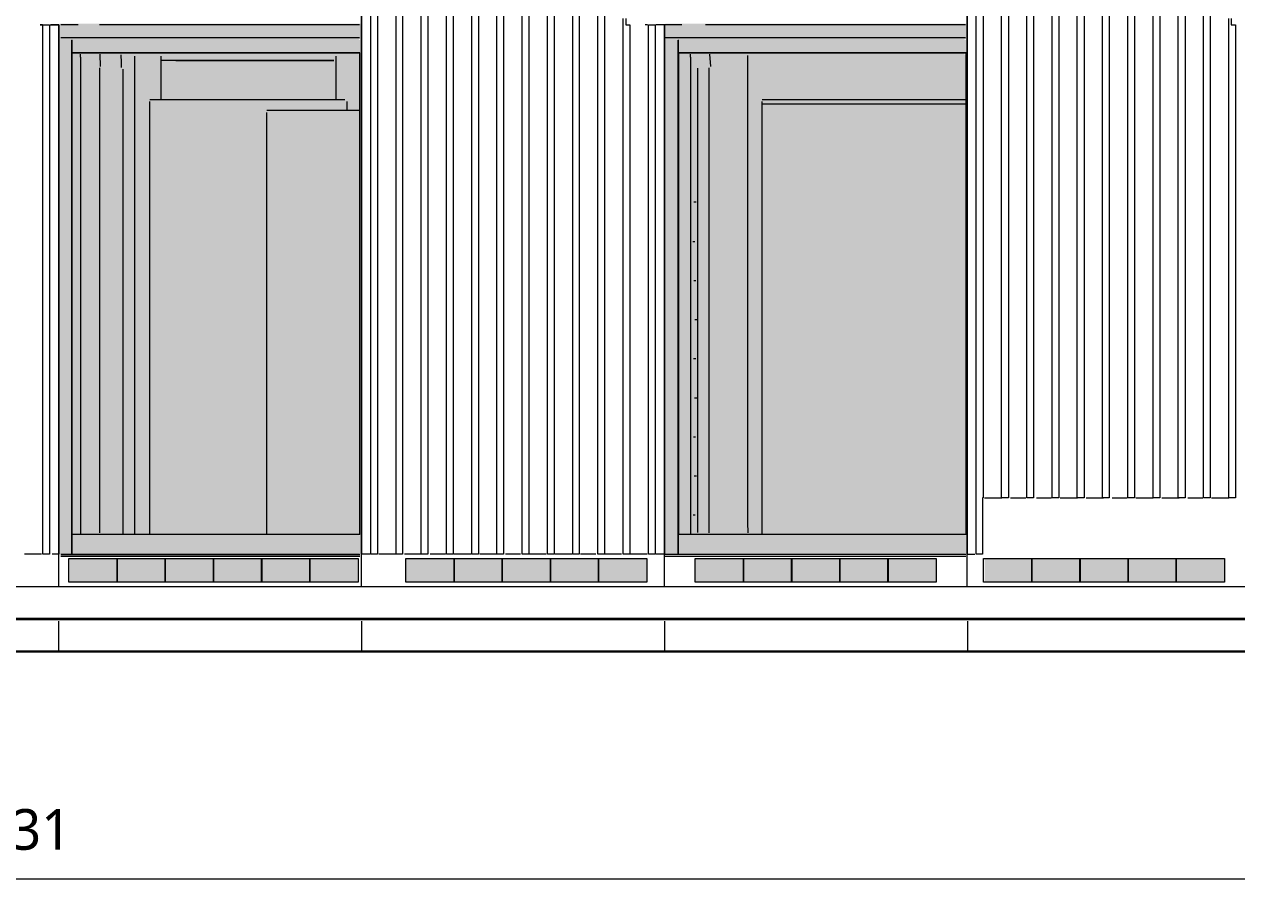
# Model space of a CAD drawing. Header units: millimetres. Extents: x 0 to 84100, y 0 to 59400.
# Drawn here: x 40214 to 45820, y 45447 to 49394 of the extents above; entities that cross this region are included whole.
import ezdxf

# ---------------------------------------------------------------- set-up
doc = ezdxf.new("R2010")
doc.units = ezdxf.units.MM
for name, color, linetype, lineweight in [('01_切断（構造・壁）', 7, 'Continuous', 35), ('09_立面の外形', 7, 'Continuous', 30), ('10_見えがかり', 7, 'Continuous', 13), ('12_見えがかり（ガラス）', 5, 'Continuous', 9), ('50_寸法', 3, 'Continuous', 9)]:
    doc.layers.add(name, color=color, linetype=linetype, lineweight=lineweight)
doc.styles.add('JP', font='NotoSansCJKjp-Regular.otf')

msp = doc.modelspace()

# ---------------------------------------------------------------- hatches: boundary and pattern name
at = {"layer": '10_見えがかり', "true_color": 0xe9dcc4}
for points in [[(41774.3, 49391.6), (41774.3, 49331.6), (41769.3, 49326.6), (40379.3, 49326.6), (40374.3, 49331.6), (40374.3, 49391.6), (40379.3, 49396.6), (40459.3, 49396.6), (40559.3, 49396.6), (41769.3, 49396.6)], [(44574.3, 49391.6), (44574.3, 49331.6), (44569.3, 49326.6), (43179.3, 49326.6), (43174.3, 49331.6), (43174.3, 49391.6), (43179.3, 49396.6), (43259.3, 49396.6), (43359.3, 49396.6), (44569.3, 49396.6)], [(40434.3, 49321.6), (40434.3, 49251.6), (40434.3, 47041.6), (40434.3, 46951.6), (40429.3, 46946.6), (40379.3, 46946.6), (40374.3, 46951.6), (40374.3, 49321.6), (40379.3, 49326.6), (40429.3, 49326.6)], [(41764.3, 49321.6), (41764.3, 49261.6), (41759.3, 49256.6), (40439.3, 49256.6), (40434.3, 49261.6), (40434.3, 49321.6), (40439.3, 49326.6), (41759.3, 49326.6)], [(41774.3, 49321.6), (41774.3, 46951.6), (41769.3, 46946.6), (41764.3, 46951.6), (41764.3, 47041.6), (41764.3, 49251.6), (41764.3, 49321.6), (41769.3, 49326.6)], [(43234.3, 49321.6), (43234.3, 49251.6), (43234.3, 47041.6), (43234.3, 46951.6), (43229.3, 46946.6), (43179.3, 46946.6), (43174.3, 46951.6), (43174.3, 49321.6), (43179.3, 49326.6), (43229.3, 49326.6)], [(44564.3, 49321.6), (44564.3, 49261.6), (44559.3, 49256.6), (43239.3, 49256.6), (43234.3, 49261.6), (43234.3, 49321.6), (43239.3, 49326.6), (44559.3, 49326.6)], [(44574.3, 49321.6), (44574.3, 46951.6), (44569.3, 46946.6), (44564.3, 46951.6), (44564.3, 47041.6), (44564.3, 49251.6), (44564.3, 49321.6), (44569.3, 49326.6)], [(41764.3, 47031.6), (41764.3, 46951.6), (41759.3, 46946.6), (40439.3, 46946.6), (40434.3, 46951.6), (40434.3, 47031.6), (40439.3, 47036.6), (41759.3, 47036.6)], [(44564.3, 47031.6), (44564.3, 46951.6), (44559.3, 46946.6), (43239.3, 46946.6), (43234.3, 46951.6), (43234.3, 47031.6), (43239.3, 47036.6), (44559.3, 47036.6)], [(40644.3, 46921.6), (40644.3, 46821.6), (40639.3, 46816.6), (40429.3, 46816.6), (40424.3, 46821.6), (40424.3, 46921.6), (40429.3, 46926.6), (40639.3, 46926.6)], [(40864.3, 46921.6), (40864.3, 46821.6), (40859.3, 46816.6), (40649.3, 46816.6), (40644.3, 46821.6), (40644.3, 46921.6), (40649.3, 46926.6), (40859.3, 46926.6)], [(41084.3, 46921.6), (41084.3, 46821.6), (41079.3, 46816.6), (40869.3, 46816.6), (40864.3, 46821.6), (40864.3, 46921.6), (40869.3, 46926.6), (41079.3, 46926.6)], [(41314.3, 46921.6), (41314.3, 46821.6), (41309.3, 46816.6), (41089.3, 46816.6), (41084.3, 46821.6), (41084.3, 46921.6), (41089.3, 46926.6), (41309.3, 46926.6)], [(41534.3, 46921.6), (41534.3, 46821.6), (41529.3, 46816.6), (41319.3, 46816.6), (41314.3, 46821.6), (41314.3, 46921.6), (41319.3, 46926.6), (41529.3, 46926.6)], [(41754.3, 46921.6), (41754.3, 46821.6), (41749.3, 46816.6), (41539.3, 46816.6), (41534.3, 46821.6), (41534.3, 46921.6), (41539.3, 46926.6), (41749.3, 46926.6)], [(42204.3, 46921.6), (42204.3, 46821.6), (42199.3, 46816.6), (41979.3, 46816.6), (41974.3, 46821.6), (41974.3, 46921.6), (41979.3, 46926.6), (42199.3, 46926.6)], [(42424.3, 46921.6), (42424.3, 46821.6), (42419.3, 46816.6), (42209.3, 46816.6), (42204.3, 46821.6), (42204.3, 46921.6), (42209.3, 46926.6), (42419.3, 46926.6)], [(42644.3, 46921.6), (42644.3, 46821.6), (42639.3, 46816.6), (42429.3, 46816.6), (42424.3, 46821.6), (42424.3, 46921.6), (42429.3, 46926.6), (42639.3, 46926.6)], [(42864.3, 46921.6), (42864.3, 46821.6), (42859.3, 46816.6), (42649.3, 46816.6), (42644.3, 46821.6), (42644.3, 46921.6), (42649.3, 46926.6), (42859.3, 46926.6)], [(43094.3, 46921.6), (43094.3, 46821.6), (43089.3, 46816.6), (42869.3, 46816.6), (42864.3, 46821.6), (42864.3, 46921.6), (42869.3, 46926.6), (43089.3, 46926.6)], [(43534.3, 46921.6), (43534.3, 46821.6), (43529.3, 46816.6), (43319.3, 46816.6), (43314.3, 46821.6), (43314.3, 46921.6), (43319.3, 46926.6), (43529.3, 46926.6)], [(43764.3, 46921.6), (43764.3, 46821.6), (43759.3, 46816.6), (43539.3, 46816.6), (43534.3, 46821.6), (43534.3, 46921.6), (43539.3, 46926.6), (43759.3, 46926.6)], [(43984.3, 46921.6), (43984.3, 46821.6), (43979.3, 46816.6), (43769.3, 46816.6), (43764.3, 46821.6), (43764.3, 46921.6), (43769.3, 46926.6), (43979.3, 46926.6)], [(44204.3, 46921.6), (44204.3, 46821.6), (44199.3, 46816.6), (43989.3, 46816.6), (43984.3, 46821.6), (43984.3, 46921.6), (43989.3, 46926.6), (44199.3, 46926.6)], [(44434.3, 46921.6), (44434.3, 46821.6), (44429.3, 46816.6), (44209.3, 46816.6), (44204.3, 46821.6), (44204.3, 46921.6), (44209.3, 46926.6), (44429.3, 46926.6)], [(44874.3, 46921.6), (44874.3, 46821.6), (44869.3, 46816.6), (44659.3, 46816.6), (44654.3, 46821.6), (44654.3, 46921.6), (44659.3, 46926.6), (44869.3, 46926.6)], [(45094.3, 46921.6), (45094.3, 46821.6), (45089.3, 46816.6), (44879.3, 46816.6), (44874.3, 46821.6), (44874.3, 46921.6), (44879.3, 46926.6), (45089.3, 46926.6)], [(45314.3, 46921.6), (45314.3, 46821.6), (45309.3, 46816.6), (45099.3, 46816.6), (45094.3, 46821.6), (45094.3, 46921.6), (45099.3, 46926.6), (45309.3, 46926.6)], [(45544.3, 46921.6), (45544.3, 46821.6), (45539.3, 46816.6), (45319.3, 46816.6), (45314.3, 46821.6), (45314.3, 46921.6), (45319.3, 46926.6), (45539.3, 46926.6)], [(45764.3, 46921.6), (45764.3, 46821.6), (45759.3, 46816.6), (45549.3, 46816.6), (45544.3, 46821.6), (45544.3, 46921.6), (45549.3, 46926.6), (45759.3, 46926.6)]]:
    msp.add_hatch(color=8, dxfattribs=at).paths.add_polyline_path(points)
at = {"layer": '12_見えがかり（ガラス）', "true_color": 0xdce9f2}
for points in [[(41759.3, 49256.6), (41764.3, 49251.6), (41764.3, 47041.6), (41759.3, 47036.6), (40439.3, 47036.6), (40434.3, 47041.6), (40434.3, 49251.6), (40439.3, 49256.6)], [(44559.3, 49256.6), (44564.3, 49251.6), (44564.3, 47041.6), (44559.3, 47036.6), (43239.3, 47036.6), (43234.3, 47041.6), (43234.3, 49251.6), (43239.3, 49256.6)]]:
    msp.add_hatch(color=8, dxfattribs=at).paths.add_polyline_path(points)

# ---------------------------------------------------------------- linework, layer by layer
at = {"layer": '01_切断（構造・壁）'}
msp.add_lwpolyline([(3834.3, 46646.6), (76265.7, 46646.6)], dxfattribs=at)
at = {"layer": '09_立面の外形'}
msp.add_lwpolyline([(67527.7, 46496.6), (10808.1, 46496.6)], dxfattribs=at)
at = {"layer": '10_見えがかり'}
for points in [[(41773.6, 49570.8), (41773.6, 46946.6)], [(41773.9, 46796.6), (41773.9, 49570.8)], [(41773.9, 49570.8), (41773.9, 46946.6)], [(41847, 49589.5), (41847, 46946.6), (41816.3, 46946.6), (41816.3, 49591.3)], [(41963.7, 49590.9), (41963.7, 46946.6), (41933, 46946.6), (41933, 49590.2)], [(42080.4, 49591.5), (42080.4, 46946.6), (42049.7, 46946.6), (42049.7, 49588.1)], [(42197.1, 49589.4), (42197.1, 46946.6), (42166.4, 46946.6), (42166.4, 49591.3)], [(42313.8, 49590.9), (42313.8, 46946.6), (42283.1, 46946.6), (42283.1, 49590.2)], [(42430.4, 49591.5), (42430.4, 46946.6), (42399.8, 46946.6), (42399.8, 49588.1)], [(42547.1, 49589.4), (42547.1, 46946.6), (42516.5, 46946.6), (42516.5, 49591.3)], [(42663.8, 49590.9), (42663.8, 46946.6), (42633.2, 46946.6), (42633.2, 49590.2)], [(42780.5, 49591.5), (42780.5, 46946.6), (42749.9, 46946.6), (42749.9, 49588.2)], [(42897.2, 49589.3), (42897.2, 46946.6), (42866.6, 46946.6), (42866.6, 49591.3)], [(44573.8, 49570.8), (44573.8, 46946.6)], [(44574.2, 46796.6), (44574.2, 49570.8)], [(44574.2, 49570.8), (44574.2, 46946.6)], [(44615.8, 46946.6), (44615.8, 49591.1)], [(44647.1, 49589.4), (44647.1, 47206.6), (44643.8, 47206.6), (44643.8, 46946.6), (44615.8, 46946.6)], [(44763.8, 49590.9), (44763.8, 47206.6), (44732.5, 47206.6), (44732.5, 49589.9)], [(44880.5, 49591.5), (44880.5, 47206.6), (44849.2, 47206.6), (44849.2, 49591.6)], [(44997.2, 49589.3), (44997.2, 47206.6), (44965.9, 47206.6), (44965.9, 49591.2)], [(45114, 49590.8), (45114, 47206.6), (45082.6, 47206.6), (45082.6, 49590)], [(45230.7, 49591.5), (45230.7, 47206.6), (45199.4, 47206.6), (45199.4, 49587.7)], [(45347.4, 49589.2), (45347.4, 47206.6), (45316.1, 47206.6), (45316.1, 49591.2)], [(45464.1, 49590.8), (45464.1, 47206.6), (45432.8, 47206.6), (45432.8, 49590)], [(45580.8, 49591.5), (45580.8, 47206.6), (45549.5, 47206.6), (45549.5, 49587.8)], [(45697.5, 49589.2), (45697.5, 47206.6), (45666.2, 47206.6), (45666.2, 49591.2)], [(40288.7, 49391.6), (40298.2, 49391.6)], [(40298.2, 49391.6), (40288.7, 49391.6)], [(40298.2, 49391.6), (40288.7, 49391.6)], [(40300.6, 49391.6), (40330.6, 49391.6), (40330.6, 46946.6), (40300.6, 46946.6), (40300.6, 49391.6)], [(40336.1, 49391.6), (40374, 49391.6)], [(40374, 49391.6), (40336.1, 49391.6)], [(40374, 49391.6), (40336.1, 49391.6)], [(40374, 46796.6), (40374, 49391.6)], [(40374, 46946.6), (40374, 49391.6)], [(40374, 49391.6), (40374, 46946.6)], [(40463.3, 49391.6), (40383.8, 49391.6)], [(41764.7, 49391.6), (40562.7, 49391.6)], [(42995.5, 49420.2), (42995.5, 49391.6), (43013.9, 49391.6), (43013.9, 46946.6), (43013.2, 46946.6), (42983.9, 46946.6), (42983.2, 46946.6), (42983.2, 49420.3)], [(43094.6, 49391.6), (43084.7, 49391.6)], [(43094.9, 49391.6), (43084.9, 49391.6)], [(43094.9, 49391.6), (43084.9, 49391.6)], [(43099.9, 49391.6), (43130.6, 49391.6), (43130.6, 46946.6), (43099.9, 46946.6), (43099.9, 49391.6)], [(43174.2, 49391.6), (43134.5, 49391.6)], [(43174.2, 49391.6), (43134.5, 49391.6)], [(43173.9, 49391.6), (43144.2, 49391.6)], [(43173.9, 49391.6), (43173.9, 46946.6)], [(43174.2, 46796.6), (43174.2, 49391.6)], [(43174.2, 46946.6), (43174.2, 49391.6)], [(43254.8, 49391.6), (43175.3, 49391.6)], [(44565.9, 49391.6), (43364, 49391.6)], [(45794.3, 49420.7), (45794.3, 49391.6), (45814.2, 49391.6), (45814.2, 47206.6), (45782.9, 47206.6), (45782.9, 49420.1)], [(41764.7, 49331.6), (40383.8, 49331.6)], [(44565.9, 49331.6), (43175.3, 49331.6)], [(40433.7, 49321.6), (40433.7, 49261.6)], [(40433.7, 46946.6), (40433.7, 49321.6)], [(43237.5, 49321.6), (43237.5, 49261.6)], [(43237.5, 46946.6), (43237.5, 49321.6)], [(41756, 49261.6), (40443.7, 49261.6)], [(40473.1, 49255.6), (40473.9, 49227)], [(40473.7, 49242.7), (40473.8, 49119.9)], [(40563.1, 49255.6), (40564.6, 49198.5)], [(40661.4, 49253.5), (40661.8, 49217.6)], [(40661.8, 49217.6), (40661.9, 49207.3)], [(40725, 47036.6), (40725, 49246.6)], [(40725.3, 47036.6), (40725.3, 49246.6)], [(40846.8, 49046.6), (40846.8, 49246.6)], [(40847.6, 49226.6), (40847.6, 49246.6)], [(41646.1, 49226.6), (40847.6, 49226.6)], [(40847.8, 49046.6), (40847.8, 49226.6)], [(40915.2, 49226.6), (40847.8, 49226.6)], [(40915.2, 49226.6), (40982.5, 49226.6)], [(40982.5, 49226.6), (41049.8, 49226.6)], [(41049.8, 49226.6), (41117.2, 49226.6)], [(41117.2, 49226.6), (41184.5, 49226.6)], [(41184.5, 49226.6), (41251.8, 49226.6)], [(41251.8, 49226.6), (41319.2, 49226.6)], [(41319.2, 49226.6), (41386.5, 49226.6)], [(41386.5, 49226.6), (41453.9, 49226.6)], [(41453.9, 49226.6), (41521.2, 49226.6)], [(41521.2, 49226.6), (41588.5, 49226.6)], [(41588.5, 49226.6), (41646.3, 49226.6)], [(41655.9, 49046.6), (41655.9, 49226.6)], [(41656.1, 49226.6), (41656.1, 49246.6)], [(41656.9, 49046.6), (41656.9, 49246.6)], [(44558.4, 49261.6), (43237.5, 49261.6)], [(43292.9, 49255.6), (43295.1, 49227)], [(43294.6, 49242.7), (43294.9, 49119.9)], [(43382.9, 49255.6), (43387.3, 49198.5)], [(43558.6, 49250), (43558.6, 49096.6)], [(40561.9, 49192.4), (40561.9, 49096.6)], [(40661.9, 49207.3), (40662.2, 49194.7)], [(40672.4, 47046.6), (40672.4, 49186.3)], [(40672.4, 47036.6), (40672.4, 49176.6)], [(43328.1, 47046.4), (43328.1, 49191.8)], [(43378.6, 49192.4), (43378.6, 49096.6)], [(40473.8, 49119.9), (40473.8, 48977)], [(43294.9, 49119.9), (43294.9, 48977)], [(40561.9, 49096.6), (40561.9, 48914.4)], [(43378.6, 49096.6), (43378.6, 48914.4)], [(43558.6, 49096.6), (43558.6, 48914.4)], [(40795.6, 49046.6), (41696.8, 49046.6)], [(40795.6, 47036.6), (40795.6, 49036.6)], [(40964.3, 49046.6), (41459.5, 49046.6)], [(41335.4, 48996.6), (41762.2, 48996.6)], [(41706.7, 48996.6), (41706.7, 49036.6)], [(41707.1, 48996.6), (41707.1, 49036.6)], [(43626.3, 49046.6), (44564, 49046.6)], [(43626.3, 47036.6), (43626.3, 49036.6)], [(43628.9, 49026.6), (44563.1, 49026.6)], [(43629.7, 49026.6), (44563.8, 49026.6)], [(40473.8, 48977), (40473.8, 48834)], [(41335.4, 47036.6), (41335.4, 48986.6)], [(43294.9, 48977), (43294.9, 48834)], [(40561.9, 48914.4), (40561.9, 48732.3)], [(43378.6, 48914.4), (43378.6, 48732.3)], [(43558.6, 48914.4), (43558.6, 48732.3)], [(40473.8, 48834), (40473.8, 48691)], [(43294.9, 48834), (43294.9, 48691)], [(40561.9, 48732.3), (40561.9, 48550.1)], [(43378.6, 48732.3), (43378.6, 48550.1)], [(43558.6, 48732.3), (43558.6, 48550.1)], [(40473.8, 48691), (40473.8, 48548.1)], [(43294.9, 48691), (43294.9, 48548.1)], [(40473.8, 48548.1), (40473.8, 48405.1)], [(40561.9, 48550.1), (40561.9, 48368)], [(43294.9, 48548.1), (43294.9, 48405.1)], [(43320.3, 48571.6), (43310.3, 48571.6)], [(43378.6, 48550.1), (43378.6, 48368)], [(43558.6, 48550.1), (43558.6, 48368)], [(40473.8, 48405.1), (40473.8, 48262.2)], [(43294.9, 48405.1), (43294.9, 48262.2)], [(43304.8, 48391), (43314.8, 48391)], [(40561.9, 48368), (40561.9, 48185.9)], [(43378.6, 48368), (43378.6, 48185.9)], [(43558.6, 48368), (43558.6, 48185.9)], [(40473.8, 48262.2), (40473.8, 48119.2)], [(43294.9, 48262.2), (43294.9, 48119.2)], [(43309.4, 48210.5), (43319.4, 48210.5)], [(40561.9, 48185.9), (40561.9, 48003.7)], [(43378.6, 48185.9), (43378.6, 48003.7)], [(43558.6, 48185.9), (43558.6, 48003.7)], [(40473.8, 48119.2), (40473.8, 47976.2)], [(43294.9, 48119.2), (43294.9, 47976.2)], [(40561.9, 48003.7), (40561.9, 47821.6)], [(43314, 48029.9), (43323.9, 48029.9)], [(43378.6, 48003.7), (43378.6, 47821.6)], [(43558.6, 48003.7), (43558.6, 47821.6)], [(40473.8, 47976.2), (40473.8, 47833.3)], [(43294.9, 47976.2), (43294.9, 47833.3)], [(40473.8, 47833.3), (40473.8, 47690.3)], [(40561.9, 47821.6), (40561.9, 47639.4)], [(43294.9, 47833.3), (43294.9, 47690.3)], [(43308.6, 47849.3), (43318.5, 47849.3)], [(43378.6, 47821.6), (43378.6, 47639.4)], [(43558.6, 47821.6), (43558.6, 47639.4)], [(40473.8, 47690.3), (40473.8, 47547.3)], [(43294.9, 47690.3), (43294.9, 47547.3)], [(43313.1, 47668.8), (43323, 47668.8)], [(40561.9, 47639.4), (40561.9, 47457.3)], [(43378.6, 47639.4), (43378.6, 47457.3)], [(43558.6, 47639.4), (43558.6, 47457.3)], [(40473.8, 47547.3), (40473.8, 47404.4)], [(43294.9, 47547.3), (43294.9, 47404.4)], [(43307.7, 47488.2), (43317.6, 47488.2)], [(40561.9, 47457.3), (40561.9, 47275.1)], [(43378.6, 47457.3), (43378.6, 47275.1)], [(43558.6, 47457.3), (43558.6, 47275.1)], [(40473.8, 47404.4), (40473.8, 47261.4)], [(43294.9, 47404.4), (43294.9, 47261.4)], [(40473.8, 47261.4), (40473.8, 47118.4)], [(40561.9, 47275.1), (40561.9, 47093)], [(43294.9, 47261.4), (43294.9, 47118.4)], [(43311.8, 47307.7), (43321.8, 47307.7)], [(43378.6, 47275.1), (43378.6, 47093)], [(43558.6, 47275.1), (43558.6, 47093)], [(44653.8, 47206.6), (44733.7, 47206.6)], [(44654.2, 47206.6), (44734.2, 47206.6)], [(44773.7, 47206.6), (44843.6, 47206.6)], [(44774.1, 47206.6), (44844.1, 47206.6)], [(44893.6, 47206.6), (44963.5, 47206.6)], [(44894, 47206.6), (44964, 47206.6)], [(45003.5, 47206.6), (45083.4, 47206.6)], [(45003.9, 47206.6), (45083.9, 47206.6)], [(45123.4, 47206.6), (45203.3, 47206.6)], [(45123.8, 47206.6), (45203.8, 47206.6)], [(45243.3, 47206.6), (45313.2, 47206.6)], [(45243.7, 47206.6), (45313.7, 47206.6)], [(45353.2, 47206.6), (45433.1, 47206.6)], [(45353.7, 47206.6), (45433.6, 47206.6)], [(45473.1, 47206.6), (45553, 47206.6)], [(45473.6, 47206.6), (45553.5, 47206.6)], [(45593, 47206.6), (45663, 47206.6)], [(45593.5, 47206.6), (45663.4, 47206.6)], [(45702.9, 47206.6), (45782.9, 47206.6)], [(45703.4, 47206.6), (45783.3, 47206.6)], [(40473.8, 47118.4), (40473.8, 47042.2)], [(40561.9, 47093), (40562, 47044.2)], [(43294.9, 47118.4), (43294.9, 47042.2)], [(43306.4, 47127.1), (43316.3, 47127.1)], [(43378.6, 47093), (43378.9, 47044.2)], [(43558.6, 47093), (43558.8, 47044.2)], [(40433.7, 47036.6), (40433.7, 46946.6)], [(41756, 47036.6), (40443.7, 47036.6)], [(44558.4, 47036.6), (43237.5, 47036.6)], [(43237.5, 47036.6), (43237.5, 46946.6)], [(40294.5, 46946.6), (40215, 46946.6)], [(40294.5, 46946.6), (40215, 46946.6)], [(40374, 46946.6), (40344.2, 46946.6)], [(40374, 46946.6), (40344.2, 46946.6)], [(40384.2, 46946.6), (41765.4, 46946.6)], [(40384.2, 46936.6), (41765.4, 46936.6)], [(41765.4, 46936.6), (40384.2, 46936.6)], [(40420.7, 46926.6), (40643.8, 46926.6), (40643.8, 46816.6), (40420.7, 46816.6), (40420.7, 46926.6)], [(40643.5, 46926.6), (40866.5, 46926.6), (40866.5, 46816.6), (40643.5, 46816.6), (40643.5, 46926.6)], [(40866.3, 46926.6), (41089.3, 46926.6), (41089.3, 46816.6), (40866.3, 46816.6), (40866.3, 46926.6)], [(41089, 46926.6), (41312, 46926.6), (41312, 46816.6), (41089, 46816.6), (41089, 46926.6)], [(41311.8, 46926.6), (41534.8, 46926.6), (41534.8, 46816.6), (41311.8, 46816.6), (41311.8, 46926.6)], [(41534.5, 46926.6), (41757.6, 46926.6), (41757.6, 46816.6), (41534.5, 46816.6), (41534.5, 46926.6)], [(41813.4, 46946.6), (41773.6, 46946.6)], [(41813.6, 46946.6), (41773.9, 46946.6)], [(41932.5, 46946.6), (41853.1, 46946.6)], [(41932.8, 46946.6), (41853.3, 46946.6)], [(42051.7, 46946.6), (41972.3, 46946.6)], [(42051.9, 46946.6), (41972.5, 46946.6)], [(41978.5, 46926.6), (42201.5, 46926.6), (42201.5, 46816.6), (41978.5, 46816.6), (41978.5, 46926.6)], [(42161, 46946.6), (42091.4, 46946.6)], [(42161.2, 46946.6), (42091.7, 46946.6)], [(42280.1, 46946.6), (42200.7, 46946.6)], [(42280.4, 46946.6), (42200.9, 46946.6)], [(42201.2, 46926.6), (42424.1, 46926.6), (42424.1, 46816.6), (42201.2, 46816.6), (42201.2, 46926.6)], [(42399.3, 46946.6), (42319.9, 46946.6)], [(42399.5, 46946.6), (42320.1, 46946.6)], [(42423.8, 46926.6), (42646.8, 46926.6), (42646.8, 46816.6), (42423.8, 46816.6), (42423.8, 46926.6)], [(42508.5, 46946.6), (42439, 46946.6)], [(42508.8, 46946.6), (42439.3, 46946.6)], [(42627.7, 46946.6), (42548.3, 46946.6)], [(42627.9, 46946.6), (42548.5, 46946.6)], [(42646.5, 46926.6), (42869.4, 46926.6), (42869.4, 46816.6), (42646.5, 46816.6), (42646.5, 46926.6)], [(42746.9, 46946.6), (42667.4, 46946.6)], [(42747.1, 46946.6), (42667.7, 46946.6)], [(42856.1, 46946.6), (42786.6, 46946.6)], [(42856.4, 46946.6), (42786.8, 46946.6)], [(42869.1, 46926.6), (43092.1, 46926.6), (43092.1, 46816.6), (42869.1, 46816.6), (42869.1, 46926.6)], [(42975.3, 46946.6), (42895.9, 46946.6)], [(42975.5, 46946.6), (42896.1, 46946.6)], [(43094.5, 46946.6), (43015, 46946.6)], [(43094.7, 46946.6), (43015.3, 46946.6)], [(43174.2, 46946.6), (43134.4, 46946.6)], [(43173.9, 46946.6), (43144.1, 46946.6)], [(43176.4, 46946.6), (44567, 46946.6)], [(43176.4, 46936.6), (44567, 46936.6)], [(43176.4, 46936.6), (44567, 46936.6)], [(43316.2, 46926.6), (43539.5, 46926.6), (43539.5, 46816.6), (43316.2, 46816.6), (43316.2, 46926.6)], [(43538.9, 46926.6), (43762.2, 46926.6), (43762.2, 46816.6), (43538.9, 46816.6), (43538.9, 46926.6)], [(43761.6, 46926.6), (43984.9, 46926.6), (43984.9, 46816.6), (43761.6, 46816.6), (43761.6, 46926.6)], [(43984.3, 46926.6), (44207.6, 46926.6), (44207.6, 46816.6), (43984.3, 46816.6), (43984.3, 46926.6)], [(44207, 46926.6), (44430.2, 46926.6), (44430.2, 46816.6), (44207, 46816.6), (44207, 46926.6)], [(44573.8, 46946.6), (44608.8, 46946.6)], [(44574.2, 46946.6), (44609.2, 46946.6)], [(44649.5, 46926.6), (44872.7, 46926.6), (44872.7, 46816.6), (44649.5, 46816.6), (44649.5, 46926.6)], [(44872.1, 46926.6), (45095.3, 46926.6), (45095.3, 46816.6), (44872.1, 46816.6), (44872.1, 46926.6)], [(45094.7, 46926.6), (45317.8, 46926.6), (45317.8, 46816.6), (45094.7, 46816.6), (45094.7, 46926.6)], [(45317.3, 46926.6), (45540.4, 46926.6), (45540.4, 46816.6), (45317.3, 46816.6), (45317.3, 46926.6)], [(45539.8, 46926.6), (45763, 46926.6), (45763, 46816.6), (45539.8, 46816.6), (45539.8, 46926.6)], [(39420.6, 46796.6), (40316, 46796.6)], [(40316, 46796.6), (41211.4, 46796.6)], [(41211.4, 46796.6), (42106.7, 46796.6)], [(42106.7, 46796.6), (43002, 46796.6)], [(43002, 46796.6), (43897.1, 46796.6)], [(43897.1, 46796.6), (44792.2, 46796.6)], [(44792.2, 46796.6), (45687.1, 46796.6)], [(45687.1, 46796.6), (46581.9, 46796.6)], [(39420.6, 46646.6), (40316, 46646.6)], [(40316, 46646.6), (41211.4, 46646.6)], [(40374.2, 46496.6), (40374.2, 46636.6)], [(41211.4, 46646.6), (42106.7, 46646.6)], [(41775.3, 46496.6), (41775.3, 46636.6)], [(42106.7, 46646.6), (43002, 46646.6)], [(43002, 46646.6), (43897.1, 46646.6)], [(43176.4, 46496.6), (43176.4, 46636.6)], [(43897.1, 46646.6), (44792.2, 46646.6)], [(44577, 46496.6), (44577, 46636.6)], [(44792.2, 46646.6), (45687.1, 46646.6)], [(45687.1, 46646.6), (46581.9, 46646.6)], [(38983, 46496.6), (40364.6, 46496.6)], [(41775.3, 46496.6), (40374.2, 46496.6)], [(41775.8, 46496.6), (43167.2, 46496.6)], [(43176.4, 46496.6), (44577, 46496.6)], [(44578, 46496.6), (44577, 46496.6)], [(44578, 46496.6), (45968.9, 46496.6)]]:
    msp.add_lwpolyline(points, dxfattribs=at)
at = {"layer": '12_見えがかり（ガラス）'}
for points in [[(41766.1, 49261.6), (40434, 49261.6)], [(40434, 49261.6), (40434, 47036.6)], [(40434.2, 49261.6), (41766.3, 49261.6)], [(40434.2, 49261.6), (40434.2, 47036.6)], [(41766.1, 47036.6), (41766.1, 49261.6)], [(41766.3, 47036.6), (41766.3, 49261.6)], [(44568.8, 49261.6), (43238, 49261.6)], [(43238, 49261.6), (43238, 47036.6)], [(43238.4, 49261.6), (44569.1, 49261.6)], [(43238.4, 49261.6), (43238.4, 47036.6)], [(44568.8, 47036.6), (44568.8, 49261.6)], [(44569.1, 47036.6), (44569.1, 49261.6)], [(41766.1, 47036.6), (40434, 47036.6)], [(41766.3, 47036.6), (40434.2, 47036.6)], [(44568.8, 47036.6), (43238, 47036.6)], [(44569.1, 47036.6), (43238.4, 47036.6)]]:
    msp.add_lwpolyline(points, dxfattribs=at)
at = {"layer": '50_寸法'}
msp.add_lwpolyline([(6334.3, 45446.6), (73765.7, 45446.6)], dxfattribs=at)

# ---------------------------------------------------------------- texts
at = {"layer": '50_寸法', "insert": (40050, 45546.6), "char_height": 187.87, "attachment_point": 8, "style": 'JP'}
msp.add_mtext('67,431', dxfattribs=at)

doc.saveas('drawing.dxf')
